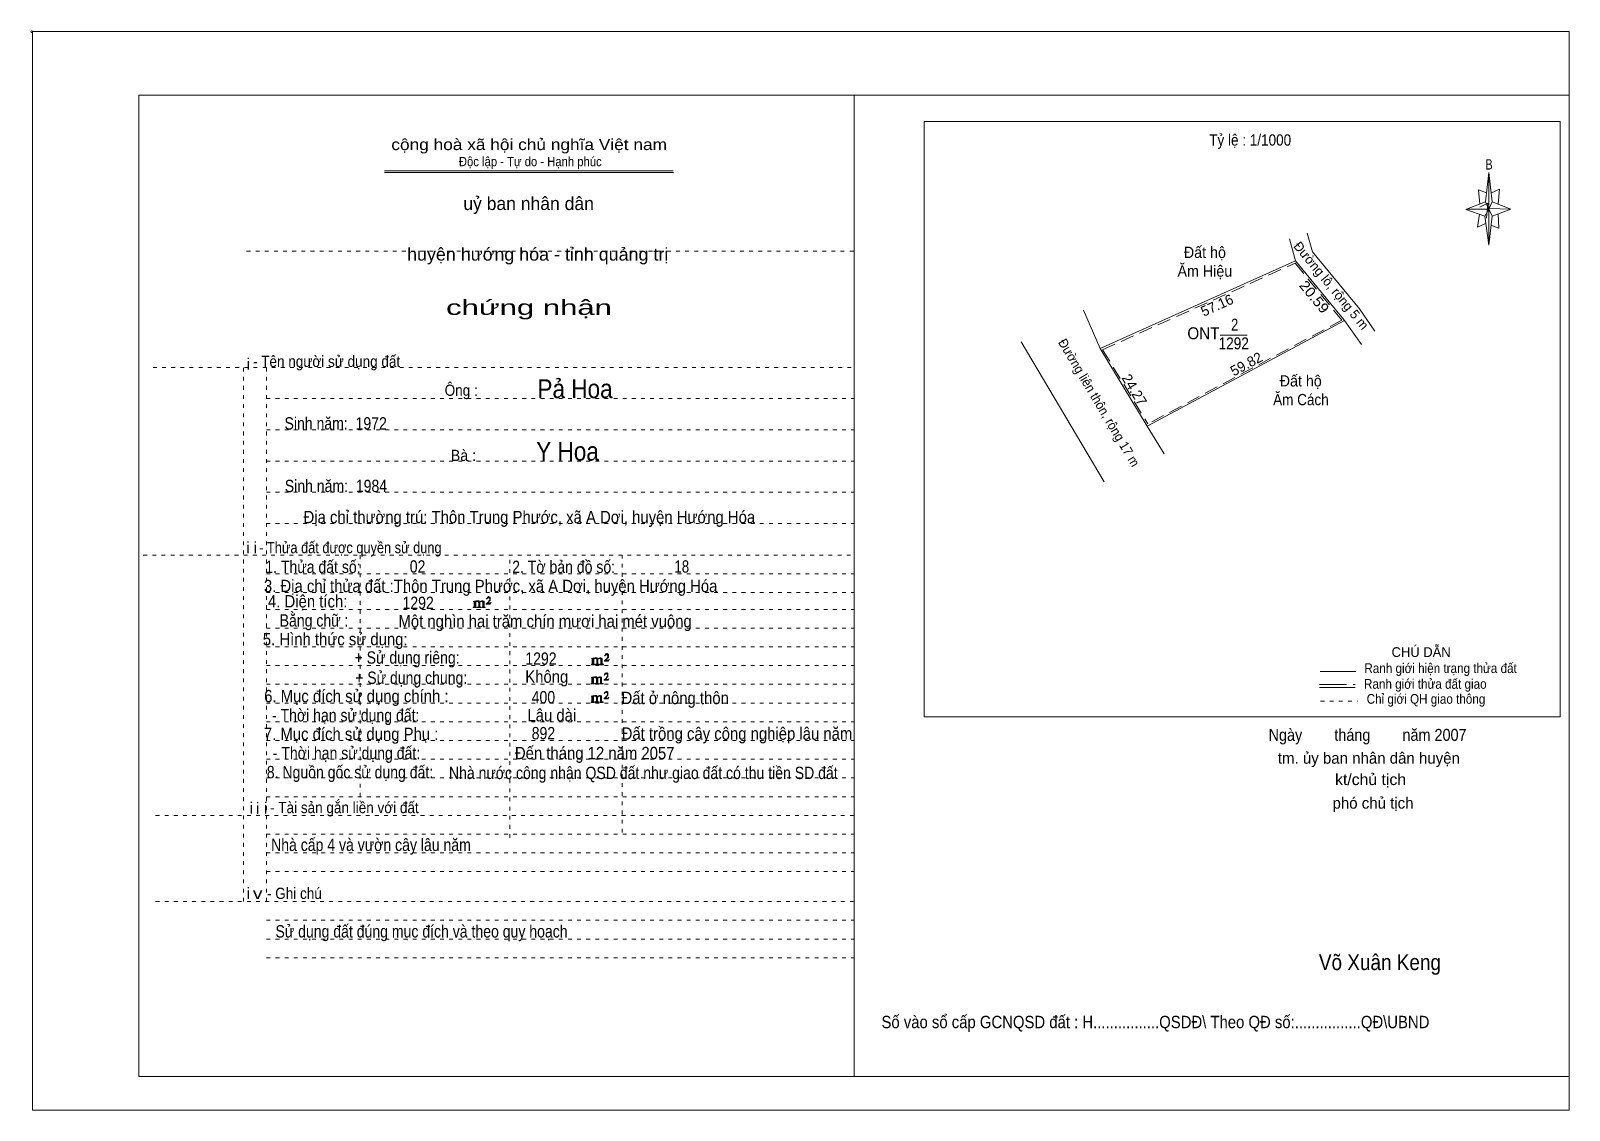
# Model space of a CAD drawing. Header units: centimetres. Extents: x -1.6 to 39.5, y -3.3 to 25.5.
import ezdxf
from ezdxf.enums import TextEntityAlignment as Align

# ---------------------------------------------------------------- set-up
doc = ezdxf.new("R2010")
doc.units = ezdxf.units.CM
doc.header["$LTSCALE"] = 0.12
for name, pattern in [('DOTTED', [1.5, 0.3, -1.2]), ('LONG_DASHED', [7.5, 6, -1.5]), ('MEDIUM_DASHED', [4.5, 3, -1.5])]:
    doc.linetypes.add(name, pattern=pattern)
for name, color, linetype, lineweight in [('1', 7, 'DOTTED', 13), ('10', 7, 'Continuous', 13), ('33', 7, 'LONG_DASHED', 13), ('4', 7, 'Continuous', 13), ('5', 7, 'Continuous', 13), ('50', 7, 'Continuous', 13)]:
    doc.layers.add(name, color=color, linetype=linetype, lineweight=lineweight)
doc.layers.add('30', color=7, linetype='Continuous')

msp = doc.modelspace()

# ---------------------------------------------------------------- hatches: boundary and pattern name
at = {"layer": '50'}
for points in [[(10.27, 10.13), (10.27, 10.12), (10.27, 10.11), (10.25, 10.11), (10.24, 10.11), (10.24, 10.1), (10.33, 10.1), (10.33, 10.11), (10.32, 10.11), (10.31, 10.11), (10.31, 10.12), (10.31, 10.13), (10.31, 10.24), (10.31, 10.25), (10.32, 10.26), (10.34, 10.26), (10.35, 10.26), (10.36, 10.26), (10.37, 10.25), (10.39, 10.22), (10.39, 10.13), (10.37, 10.12), (10.37, 10.11), (10.36, 10.11), (10.35, 10.11), (10.35, 10.1), (10.44, 10.1), (10.44, 10.11), (10.43, 10.11), (10.42, 10.11), (10.42, 10.12), (10.42, 10.13), (10.42, 10.24), (10.44, 10.26), (10.45, 10.26), (10.46, 10.26), (10.49, 10.26), (10.49, 10.25), (10.5, 10.24), (10.5, 10.22), (10.5, 10.13), (10.5, 10.12), (10.49, 10.11), (10.49, 10.11), (10.47, 10.11), (10.47, 10.1), (10.56, 10.1), (10.56, 10.11), (10.55, 10.11), (10.54, 10.11), (10.53, 10.12), (10.53, 10.13), (10.53, 10.2), (10.53, 10.25), (10.53, 10.26), (10.52, 10.27), (10.5, 10.28), (10.47, 10.28), (10.46, 10.28), (10.44, 10.27), (10.41, 10.25), (10.41, 10.26), (10.4, 10.28), (10.39, 10.28), (10.37, 10.28), (10.35, 10.28), (10.34, 10.28), (10.32, 10.26), (10.31, 10.26), (10.31, 10.25), (10.31, 10.25), (10.31, 10.26), (10.31, 10.28), (10.24, 10.26), (10.24, 10.26), (10.25, 10.26), (10.27, 10.25), (10.27, 10.24), (10.27, 10.23)], [(10.69, 10.19), (10.72, 10.24), (10.72, 10.24), (10.71, 10.22), (10.69, 10.22), (10.68, 10.22), (10.63, 10.22), (10.66, 10.26), (10.67, 10.27), (10.69, 10.28), (10.69, 10.3), (10.69, 10.32), (10.69, 10.34), (10.69, 10.35), (10.69, 10.37), (10.68, 10.38), (10.67, 10.38), (10.66, 10.39), (10.65, 10.39), (10.63, 10.38), (10.63, 10.38), (10.62, 10.37), (10.61, 10.35), (10.59, 10.33), (10.61, 10.33), (10.61, 10.35), (10.62, 10.35), (10.63, 10.36), (10.65, 10.36), (10.66, 10.36), (10.67, 10.35), (10.68, 10.35), (10.68, 10.32), (10.68, 10.3), (10.66, 10.28), (10.66, 10.26), (10.65, 10.25), (10.59, 10.2), (10.59, 10.19)], [(13.42, 8.61), (13.42, 8.6), (13.42, 8.59), (13.41, 8.59), (13.4, 8.59), (13.4, 8.57), (13.48, 8.57), (13.48, 8.59), (13.47, 8.59), (13.46, 8.59), (13.46, 8.6), (13.46, 8.61), (13.46, 8.72), (13.46, 8.73), (13.47, 8.74), (13.5, 8.74), (13.51, 8.74), (13.52, 8.74), (13.53, 8.73), (13.54, 8.69), (13.54, 8.61), (13.53, 8.6), (13.53, 8.59), (13.52, 8.59), (13.51, 8.59), (13.51, 8.57), (13.6, 8.57), (13.6, 8.59), (13.58, 8.59), (13.57, 8.59), (13.57, 8.6), (13.57, 8.61), (13.57, 8.72), (13.6, 8.74), (13.61, 8.74), (13.62, 8.74), (13.64, 8.74), (13.64, 8.73), (13.65, 8.72), (13.65, 8.69), (13.65, 8.61), (13.65, 8.6), (13.64, 8.59), (13.64, 8.59), (13.63, 8.59), (13.63, 8.57), (13.72, 8.57), (13.72, 8.59), (13.7, 8.59), (13.69, 8.59), (13.68, 8.6), (13.68, 8.61), (13.68, 8.68), (13.68, 8.73), (13.68, 8.74), (13.67, 8.75), (13.65, 8.76), (13.63, 8.76), (13.62, 8.76), (13.6, 8.75), (13.56, 8.73), (13.56, 8.74), (13.55, 8.76), (13.54, 8.76), (13.53, 8.76), (13.51, 8.76), (13.5, 8.76), (13.47, 8.74), (13.46, 8.74), (13.46, 8.73), (13.46, 8.73), (13.46, 8.74), (13.46, 8.76), (13.4, 8.74), (13.4, 8.74), (13.41, 8.74), (13.42, 8.73), (13.42, 8.72), (13.42, 8.71)], [(13.85, 8.67), (13.87, 8.72), (13.87, 8.72), (13.86, 8.69), (13.85, 8.69), (13.84, 8.69), (13.78, 8.69), (13.82, 8.74), (13.83, 8.75), (13.85, 8.76), (13.85, 8.78), (13.85, 8.79), (13.85, 8.82), (13.85, 8.83), (13.85, 8.85), (13.84, 8.86), (13.83, 8.86), (13.82, 8.87), (13.8, 8.87), (13.78, 8.86), (13.78, 8.86), (13.77, 8.85), (13.76, 8.83), (13.75, 8.81), (13.76, 8.81), (13.76, 8.83), (13.77, 8.83), (13.78, 8.84), (13.8, 8.84), (13.82, 8.84), (13.83, 8.83), (13.84, 8.83), (13.84, 8.79), (13.84, 8.78), (13.82, 8.76), (13.82, 8.74), (13.8, 8.73), (13.75, 8.68), (13.75, 8.67)], [(13.41, 8.09), (13.41, 8.08), (13.41, 8.07), (13.4, 8.07), (13.39, 8.07), (13.39, 8.06), (13.48, 8.06), (13.48, 8.07), (13.47, 8.07), (13.45, 8.07), (13.45, 8.08), (13.45, 8.09), (13.45, 8.2), (13.45, 8.21), (13.47, 8.23), (13.49, 8.23), (13.5, 8.23), (13.51, 8.23), (13.52, 8.21), (13.53, 8.18), (13.53, 8.09), (13.52, 8.08), (13.52, 8.07), (13.51, 8.07), (13.5, 8.07), (13.5, 8.06), (13.59, 8.06), (13.59, 8.07), (13.58, 8.07), (13.57, 8.07), (13.57, 8.08), (13.57, 8.09), (13.57, 8.2), (13.59, 8.23), (13.6, 8.23), (13.61, 8.23), (13.63, 8.23), (13.63, 8.21), (13.64, 8.2), (13.64, 8.18), (13.64, 8.09), (13.64, 8.08), (13.63, 8.07), (13.63, 8.07), (13.62, 8.07), (13.62, 8.06), (13.71, 8.06), (13.71, 8.07), (13.7, 8.07), (13.69, 8.07), (13.67, 8.08), (13.67, 8.09), (13.67, 8.17), (13.67, 8.21), (13.67, 8.23), (13.66, 8.24), (13.64, 8.25), (13.62, 8.25), (13.61, 8.25), (13.59, 8.24), (13.55, 8.21), (13.55, 8.23), (13.54, 8.25), (13.53, 8.25), (13.52, 8.25), (13.5, 8.25), (13.49, 8.25), (13.47, 8.23), (13.45, 8.23), (13.45, 8.21), (13.45, 8.21), (13.45, 8.23), (13.45, 8.25), (13.39, 8.23), (13.39, 8.23), (13.4, 8.23), (13.41, 8.21), (13.41, 8.2), (13.41, 8.19)], [(13.84, 8.16), (13.86, 8.2), (13.86, 8.2), (13.85, 8.18), (13.84, 8.18), (13.83, 8.18), (13.77, 8.18), (13.81, 8.23), (13.82, 8.24), (13.84, 8.25), (13.84, 8.27), (13.84, 8.28), (13.84, 8.3), (13.84, 8.31), (13.84, 8.34), (13.83, 8.35), (13.82, 8.35), (13.81, 8.36), (13.8, 8.36), (13.77, 8.35), (13.77, 8.35), (13.76, 8.34), (13.75, 8.31), (13.74, 8.29), (13.75, 8.29), (13.75, 8.31), (13.76, 8.31), (13.77, 8.33), (13.8, 8.33), (13.81, 8.33), (13.82, 8.31), (13.83, 8.31), (13.83, 8.28), (13.83, 8.27), (13.81, 8.25), (13.81, 8.23), (13.8, 8.21), (13.74, 8.17), (13.74, 8.16)], [(13.84, 7.66), (13.86, 7.71), (13.86, 7.71), (13.85, 7.68), (13.84, 7.68), (13.83, 7.68), (13.77, 7.68), (13.81, 7.73), (13.82, 7.74), (13.84, 7.75), (13.84, 7.77), (13.84, 7.78), (13.84, 7.81), (13.84, 7.82), (13.84, 7.84), (13.83, 7.85), (13.82, 7.85), (13.81, 7.86), (13.79, 7.86), (13.77, 7.85), (13.77, 7.85), (13.76, 7.84), (13.75, 7.82), (13.74, 7.8), (13.75, 7.8), (13.75, 7.82), (13.76, 7.82), (13.77, 7.83), (13.79, 7.83), (13.81, 7.83), (13.82, 7.82), (13.83, 7.82), (13.83, 7.78), (13.83, 7.77), (13.81, 7.75), (13.81, 7.73), (13.79, 7.72), (13.74, 7.67), (13.74, 7.66)], [(13.41, 7.6), (13.41, 7.59), (13.41, 7.58), (13.4, 7.58), (13.39, 7.58), (13.39, 7.56), (13.47, 7.56), (13.47, 7.58), (13.46, 7.58), (13.45, 7.58), (13.45, 7.59), (13.45, 7.6), (13.45, 7.71), (13.45, 7.72), (13.46, 7.73), (13.49, 7.73), (13.5, 7.73), (13.51, 7.73), (13.52, 7.72), (13.53, 7.68), (13.53, 7.6), (13.52, 7.59), (13.52, 7.58), (13.51, 7.58), (13.5, 7.58), (13.5, 7.56), (13.59, 7.56), (13.59, 7.58), (13.57, 7.58), (13.56, 7.58), (13.56, 7.59), (13.56, 7.6), (13.56, 7.71), (13.59, 7.73), (13.6, 7.73), (13.61, 7.73), (13.63, 7.73), (13.63, 7.72), (13.64, 7.71), (13.64, 7.68), (13.64, 7.6), (13.64, 7.59), (13.63, 7.58), (13.63, 7.58), (13.62, 7.58), (13.62, 7.56), (13.71, 7.56), (13.71, 7.58), (13.69, 7.58), (13.68, 7.58), (13.67, 7.59), (13.67, 7.6), (13.67, 7.67), (13.67, 7.72), (13.67, 7.73), (13.66, 7.74), (13.64, 7.75), (13.62, 7.75), (13.61, 7.75), (13.59, 7.74), (13.55, 7.72), (13.55, 7.73), (13.54, 7.75), (13.53, 7.75), (13.52, 7.75), (13.5, 7.75), (13.49, 7.75), (13.46, 7.73), (13.45, 7.73), (13.45, 7.72), (13.45, 7.72), (13.45, 7.73), (13.45, 7.75), (13.39, 7.73), (13.39, 7.73), (13.4, 7.73), (13.41, 7.72), (13.41, 7.71), (13.41, 7.7)]]:
    msp.add_hatch(color=256, dxfattribs=at).paths.add_polyline_path(points)

# ---------------------------------------------------------------- linework, layer by layer
at = {"layer": '1', "linetype": 'Continuous'}
for p, q in [((1.31, -2.42), (1.31, 23.78)), ((1.31, 23.78), (39.51, 23.78)), ((20.41, -2.42), (20.41, 23.78)), ((39.51, -2.42), (39.51, 23.78)), ((7.87, 21.76), (15.58, 21.76)), ((7.87, 21.71), (15.59, 21.71)), ((37.26, 20.55), (36.75, 20.72)), ((1.31, -2.42), (39.51, -2.42))]:
    msp.add_line(p, q, dxfattribs=at)
at = {"layer": '1'}
for p, q in [((4.19, 19.61), (20.41, 19.61)), ((1.69, 16.51), (20.41, 16.51)), ((4.11, 2.25), (4.11, 16.51)), ((4.72, 2.25), (4.72, 16.51)), ((4.72, 15.68), (20.41, 15.68)), ((4.72, 14.84), (20.41, 14.84)), ((4.72, 14.01), (20.41, 14.01)), ((4.72, 13.18), (20.41, 13.18)), ((4.72, 12.34), (20.41, 12.34)), ((1.43, 11.5), (20.41, 11.5)), ((7.22, 5.05), (7.22, 11.5)), ((11.22, 3.95), (11.22, 11.5)), ((14.22, 4.09), (14.22, 11.5)), ((4.72, 11), (20.41, 11)), ((4.72, 10.5), (20.41, 10.5)), ((4.72, 10.05), (20.41, 10.05)), ((4.72, 9.55), (20.41, 9.55)), ((4.72, 9.05), (20.41, 9.05)), ((4.72, 8.55), (20.41, 8.55)), ((4.72, 8.05), (20.41, 8.05)), ((4.72, 7.55), (20.41, 7.55)), ((4.72, 7.05), (20.41, 7.05)), ((4.72, 6.55), (20.41, 6.55)), ((4.72, 6.05), (20.41, 6.05)), ((4.72, 5.55), (20.41, 5.55)), ((4.72, 5.05), (20.41, 5.05)), ((1.76, 4.55), (20.41, 4.55)), ((4.72, 4.05), (20.41, 4.05)), ((4.72, 3.55), (20.41, 3.55)), ((4.72, 3.05), (20.41, 3.05)), ((1.76, 2.25), (20.41, 2.25)), ((4.72, 1.75), (20.41, 1.75)), ((4.72, 1.25), (20.41, 1.25)), ((4.72, 0.75), (20.41, 0.75))]:
    msp.add_line(p, q, dxfattribs=at)
at = {"layer": '1', "linetype": 'Continuous'}
msp.add_lwpolyline([(-1.53, -3.32), (39.51, -3.32), (39.51, 25.48), (-1.53, 25.48)], close=True, dxfattribs=at)
msp.add_lwpolyline([(37.27, 20.35), (37.06, 20.25), (37.11, 20.6)], dxfattribs=at)
at = {"layer": '10'}
for p, q in [((33.51, 17.76), (28.24, 14.94)), ((27.09, 13.45), (24.87, 17.19)), ((26.98, 17.01), (28.24, 14.94)), ((28.24, 14.94), (28.69, 14.2))]:
    msp.add_line(p, q, dxfattribs=at)
at = {"layer": '10', "linetype": 'MEDIUM_DASHED'}
msp.add_line((27.05, 16.98), (28.26, 15), dxfattribs=at)
at = {"layer": '10'}
for points in [[(32.04, 19.94), (32.2, 19.35), (33.51, 17.76), (33.96, 17.12)], [(34.32, 17.48), (33.91, 18.07), (32.65, 19.59), (32.51, 20.09)], [(26.54, 18.04), (26.98, 17.01), (32.2, 19.35)]]:
    msp.add_lwpolyline(points, dxfattribs=at)
at = {"layer": '10', "linetype": 'MEDIUM_DASHED'}
msp.add_lwpolyline([(27.05, 16.98), (32.19, 19.29), (33.44, 17.77), (28.26, 15)], dxfattribs=at)
at = {"layer": '33'}
msp.add_line((30.19, 17.37), (30.98, 17.37), dxfattribs=at)
at = {"layer": '4'}
for p, q in [((32.86, 8.39), (33.81, 8.39)), ((32.84, 7.96), (33.79, 7.96))]:
    msp.add_line(p, q, dxfattribs=at)
at = {"layer": '4', "linetype": 'LONG_DASHED'}
msp.add_line((32.84, 8.04), (33.79, 8.04), dxfattribs=at)
at = {"layer": '4', "linetype": 'DOTTED'}
msp.add_line((32.87, 7.6), (33.86, 7.6), dxfattribs=at)
at = {"layer": '4'}
msp.add_lwpolyline([(22.28, 23.07), (39.27, 23.07), (39.27, 7.18), (22.28, 7.18)], close=True, dxfattribs=at)
msp.add_circle((-1.55, 25.47), 0.025, dxfattribs=at)
at = {"layer": '5'}
for p, q in [((37.27, 20.93), (37.36, 21.71)), ((37.45, 20.55), (37.36, 19.77)), ((37.45, 20.93), (37.95, 20.73)), ((37.61, 20.61), (37.63, 20.23)), ((37.63, 20.23), (37.42, 20.31))]:
    msp.add_line(p, q, dxfattribs=at)
for points in [[(37.36, 21.71), (37.45, 20.93), (37.36, 20.73)], [(37.36, 20.73), (36.77, 20.73), (37.27, 20.93), (37.45, 20.55), (37.95, 20.73), (37.36, 20.75)], [(37.36, 20.73), (37.36, 19.77), (37.26, 20.55)]]:
    msp.add_lwpolyline(points, close=True, dxfattribs=at)
for points in [[(37.3, 21.17), (37.09, 21.25), (37.12, 20.87)], [(37.43, 21.17), (37.65, 21.27), (37.61, 20.87)], [(37.36, 20.73), (37.27, 20.93), (36.77, 20.73)], [(37.12, 20.79), (37.34, 20.89), (37.3, 20.49)], [(37.36, 20.73), (37.45, 20.55), (37.95, 20.73)]]:
    msp.add_lwpolyline(points, dxfattribs=at)
at = {"layer": '50'}
for points in [[(10.27, 10.13), (10.27, 10.12), (10.27, 10.11), (10.25, 10.11), (10.24, 10.11), (10.24, 10.1), (10.33, 10.1), (10.33, 10.11), (10.32, 10.11), (10.31, 10.11), (10.31, 10.12), (10.31, 10.13), (10.31, 10.24), (10.31, 10.25), (10.32, 10.26), (10.34, 10.26), (10.35, 10.26), (10.36, 10.26), (10.37, 10.25), (10.39, 10.22), (10.39, 10.13), (10.37, 10.12), (10.37, 10.11), (10.36, 10.11), (10.35, 10.11), (10.35, 10.1), (10.44, 10.1), (10.44, 10.11), (10.43, 10.11), (10.42, 10.11), (10.42, 10.12), (10.42, 10.13), (10.42, 10.24), (10.44, 10.26), (10.45, 10.26), (10.46, 10.26), (10.49, 10.26), (10.49, 10.25), (10.5, 10.24), (10.5, 10.22), (10.5, 10.13), (10.5, 10.12), (10.49, 10.11), (10.49, 10.11), (10.47, 10.11), (10.47, 10.1), (10.56, 10.1), (10.56, 10.11), (10.55, 10.11), (10.54, 10.11), (10.53, 10.12), (10.53, 10.13), (10.53, 10.2), (10.53, 10.25), (10.53, 10.26), (10.52, 10.27), (10.5, 10.28), (10.47, 10.28), (10.46, 10.28), (10.44, 10.27), (10.41, 10.25), (10.41, 10.26), (10.4, 10.28), (10.39, 10.28), (10.37, 10.28), (10.35, 10.28), (10.34, 10.28), (10.32, 10.26), (10.31, 10.26), (10.31, 10.25), (10.31, 10.25), (10.31, 10.26), (10.31, 10.28), (10.24, 10.26), (10.24, 10.26), (10.25, 10.26), (10.27, 10.25), (10.27, 10.24), (10.27, 10.23)], [(10.69, 10.19), (10.72, 10.24), (10.72, 10.24), (10.71, 10.22), (10.69, 10.22), (10.68, 10.22), (10.63, 10.22), (10.66, 10.26), (10.67, 10.27), (10.69, 10.28), (10.69, 10.3), (10.69, 10.32), (10.69, 10.34), (10.69, 10.35), (10.69, 10.37), (10.68, 10.38), (10.67, 10.38), (10.66, 10.39), (10.65, 10.39), (10.63, 10.38), (10.63, 10.38), (10.62, 10.37), (10.61, 10.35), (10.59, 10.33), (10.61, 10.33), (10.61, 10.35), (10.62, 10.35), (10.63, 10.36), (10.65, 10.36), (10.66, 10.36), (10.67, 10.35), (10.68, 10.35), (10.68, 10.32), (10.68, 10.3), (10.66, 10.28), (10.66, 10.26), (10.65, 10.25), (10.59, 10.2), (10.59, 10.19)], [(13.42, 8.61), (13.42, 8.6), (13.42, 8.59), (13.41, 8.59), (13.4, 8.59), (13.4, 8.57), (13.48, 8.57), (13.48, 8.59), (13.47, 8.59), (13.46, 8.59), (13.46, 8.6), (13.46, 8.61), (13.46, 8.72), (13.46, 8.73), (13.47, 8.74), (13.5, 8.74), (13.51, 8.74), (13.52, 8.74), (13.53, 8.73), (13.54, 8.69), (13.54, 8.61), (13.53, 8.6), (13.53, 8.59), (13.52, 8.59), (13.51, 8.59), (13.51, 8.57), (13.6, 8.57), (13.6, 8.59), (13.58, 8.59), (13.57, 8.59), (13.57, 8.6), (13.57, 8.61), (13.57, 8.72), (13.6, 8.74), (13.61, 8.74), (13.62, 8.74), (13.64, 8.74), (13.64, 8.73), (13.65, 8.72), (13.65, 8.69), (13.65, 8.61), (13.65, 8.6), (13.64, 8.59), (13.64, 8.59), (13.63, 8.59), (13.63, 8.57), (13.72, 8.57), (13.72, 8.59), (13.7, 8.59), (13.69, 8.59), (13.68, 8.6), (13.68, 8.61), (13.68, 8.68), (13.68, 8.73), (13.68, 8.74), (13.67, 8.75), (13.65, 8.76), (13.63, 8.76), (13.62, 8.76), (13.6, 8.75), (13.56, 8.73), (13.56, 8.74), (13.55, 8.76), (13.54, 8.76), (13.53, 8.76), (13.51, 8.76), (13.5, 8.76), (13.47, 8.74), (13.46, 8.74), (13.46, 8.73), (13.46, 8.73), (13.46, 8.74), (13.46, 8.76), (13.4, 8.74), (13.4, 8.74), (13.41, 8.74), (13.42, 8.73), (13.42, 8.72), (13.42, 8.71)], [(13.85, 8.67), (13.87, 8.72), (13.87, 8.72), (13.86, 8.69), (13.85, 8.69), (13.84, 8.69), (13.78, 8.69), (13.82, 8.74), (13.83, 8.75), (13.85, 8.76), (13.85, 8.78), (13.85, 8.79), (13.85, 8.82), (13.85, 8.83), (13.85, 8.85), (13.84, 8.86), (13.83, 8.86), (13.82, 8.87), (13.8, 8.87), (13.78, 8.86), (13.78, 8.86), (13.77, 8.85), (13.76, 8.83), (13.75, 8.81), (13.76, 8.81), (13.76, 8.83), (13.77, 8.83), (13.78, 8.84), (13.8, 8.84), (13.82, 8.84), (13.83, 8.83), (13.84, 8.83), (13.84, 8.79), (13.84, 8.78), (13.82, 8.76), (13.82, 8.74), (13.8, 8.73), (13.75, 8.68), (13.75, 8.67)], [(13.41, 8.09), (13.41, 8.08), (13.41, 8.07), (13.4, 8.07), (13.39, 8.07), (13.39, 8.06), (13.48, 8.06), (13.48, 8.07), (13.47, 8.07), (13.45, 8.07), (13.45, 8.08), (13.45, 8.09), (13.45, 8.2), (13.45, 8.21), (13.47, 8.23), (13.49, 8.23), (13.5, 8.23), (13.51, 8.23), (13.52, 8.21), (13.53, 8.18), (13.53, 8.09), (13.52, 8.08), (13.52, 8.07), (13.51, 8.07), (13.5, 8.07), (13.5, 8.06), (13.59, 8.06), (13.59, 8.07), (13.58, 8.07), (13.57, 8.07), (13.57, 8.08), (13.57, 8.09), (13.57, 8.2), (13.59, 8.23), (13.6, 8.23), (13.61, 8.23), (13.63, 8.23), (13.63, 8.21), (13.64, 8.2), (13.64, 8.18), (13.64, 8.09), (13.64, 8.08), (13.63, 8.07), (13.63, 8.07), (13.62, 8.07), (13.62, 8.06), (13.71, 8.06), (13.71, 8.07), (13.7, 8.07), (13.69, 8.07), (13.67, 8.08), (13.67, 8.09), (13.67, 8.17), (13.67, 8.21), (13.67, 8.23), (13.66, 8.24), (13.64, 8.25), (13.62, 8.25), (13.61, 8.25), (13.59, 8.24), (13.55, 8.21), (13.55, 8.23), (13.54, 8.25), (13.53, 8.25), (13.52, 8.25), (13.5, 8.25), (13.49, 8.25), (13.47, 8.23), (13.45, 8.23), (13.45, 8.21), (13.45, 8.21), (13.45, 8.23), (13.45, 8.25), (13.39, 8.23), (13.39, 8.23), (13.4, 8.23), (13.41, 8.21), (13.41, 8.2), (13.41, 8.19)], [(13.84, 8.16), (13.86, 8.2), (13.86, 8.2), (13.85, 8.18), (13.84, 8.18), (13.83, 8.18), (13.77, 8.18), (13.81, 8.23), (13.82, 8.24), (13.84, 8.25), (13.84, 8.27), (13.84, 8.28), (13.84, 8.3), (13.84, 8.31), (13.84, 8.34), (13.83, 8.35), (13.82, 8.35), (13.81, 8.36), (13.8, 8.36), (13.77, 8.35), (13.77, 8.35), (13.76, 8.34), (13.75, 8.31), (13.74, 8.29), (13.75, 8.29), (13.75, 8.31), (13.76, 8.31), (13.77, 8.33), (13.8, 8.33), (13.81, 8.33), (13.82, 8.31), (13.83, 8.31), (13.83, 8.28), (13.83, 8.27), (13.81, 8.25), (13.81, 8.23), (13.8, 8.21), (13.74, 8.17), (13.74, 8.16)], [(13.84, 7.66), (13.86, 7.71), (13.86, 7.71), (13.85, 7.68), (13.84, 7.68), (13.83, 7.68), (13.77, 7.68), (13.81, 7.73), (13.82, 7.74), (13.84, 7.75), (13.84, 7.77), (13.84, 7.78), (13.84, 7.81), (13.84, 7.82), (13.84, 7.84), (13.83, 7.85), (13.82, 7.85), (13.81, 7.86), (13.79, 7.86), (13.77, 7.85), (13.77, 7.85), (13.76, 7.84), (13.75, 7.82), (13.74, 7.8), (13.75, 7.8), (13.75, 7.82), (13.76, 7.82), (13.77, 7.83), (13.79, 7.83), (13.81, 7.83), (13.82, 7.82), (13.83, 7.82), (13.83, 7.78), (13.83, 7.77), (13.81, 7.75), (13.81, 7.73), (13.79, 7.72), (13.74, 7.67), (13.74, 7.66)], [(13.41, 7.6), (13.41, 7.59), (13.41, 7.58), (13.4, 7.58), (13.39, 7.58), (13.39, 7.56), (13.47, 7.56), (13.47, 7.58), (13.46, 7.58), (13.45, 7.58), (13.45, 7.59), (13.45, 7.6), (13.45, 7.71), (13.45, 7.72), (13.46, 7.73), (13.49, 7.73), (13.5, 7.73), (13.51, 7.73), (13.52, 7.72), (13.53, 7.68), (13.53, 7.6), (13.52, 7.59), (13.52, 7.58), (13.51, 7.58), (13.5, 7.58), (13.5, 7.56), (13.59, 7.56), (13.59, 7.58), (13.57, 7.58), (13.56, 7.58), (13.56, 7.59), (13.56, 7.6), (13.56, 7.71), (13.59, 7.73), (13.6, 7.73), (13.61, 7.73), (13.63, 7.73), (13.63, 7.72), (13.64, 7.71), (13.64, 7.68), (13.64, 7.6), (13.64, 7.59), (13.63, 7.58), (13.63, 7.58), (13.62, 7.58), (13.62, 7.56), (13.71, 7.56), (13.71, 7.58), (13.69, 7.58), (13.68, 7.58), (13.67, 7.59), (13.67, 7.6), (13.67, 7.67), (13.67, 7.72), (13.67, 7.73), (13.66, 7.74), (13.64, 7.75), (13.62, 7.75), (13.61, 7.75), (13.59, 7.74), (13.55, 7.72), (13.55, 7.73), (13.54, 7.75), (13.53, 7.75), (13.52, 7.75), (13.5, 7.75), (13.49, 7.75), (13.46, 7.73), (13.45, 7.73), (13.45, 7.72), (13.45, 7.72), (13.45, 7.73), (13.45, 7.75), (13.39, 7.73), (13.39, 7.73), (13.4, 7.73), (13.41, 7.72), (13.41, 7.71), (13.41, 7.7)]]:
    msp.add_lwpolyline(points, close=True, dxfattribs=at)

# ---------------------------------------------------------------- texts
at = {"layer": '1'}
for s, height, width, p in [('cộng hoà xã hội chủ nghĩa Việt nam', 0.3, 1.15, (11.735, 22.31)), ('Độc lập - Tự do - Hạnh phúc', 0.25, 0.9, (11.765, 21.88)), ('chứng nhận', 0.4, 1.55, (11.73, 17.91)), ('- Tên người sử dụng đất', 0.3, 0.9, (6.325, 16.52)), ('- Thửa đất được quyền sử dụng', 0.3, 0.85, (6.96, 11.55)), ('- Tài sản gắn liền với đất ', 0.3, 0.9, (6.85, 4.61)), ('v', 0.3, 1.3, (4.485, 2.32)), ('- Ghi chú', 0.3, 0.9, (5.465, 2.32))]:
    msp.add_text(s, height=height, dxfattribs=dict(at, width=width)).set_placement(p, align=Align.CENTER)
for s, height, p in [('uỷ ban nhân dân', 0.35, (11.72, 20.71)), ('i', 0.3, (4.235, 16.45)), ('i', 0.3, (4.225, 11.55)), ('i', 0.3, (4.425, 11.55)), ('i', 0.3, (4.315, 4.6)), ('i', 0.3, (4.485, 4.59)), ('i', 0.3, (4.695, 4.6)), ('i', 0.3, (4.235, 2.32))]:
    msp.add_text(s, height=height, dxfattribs=at).set_placement(p, align=Align.CENTER)
at = {"layer": '10'}
for s, height, width, p in [('Tỷ lệ : 1/1000', 0.3, 0.9, (30.99, 22.43)), ('Đất hộ', 0.3, 0.95, (29.78, 19.43)), ('Ăm Hiệu', 0.3, 0.95, (29.78, 18.93)), ('Pả Hoa', 0.5, 0.9, (12.96, 15.69)), ('Đất hộ', 0.3, 0.95, (32.34, 16)), ('Ăm Cách', 0.3, 0.9, (32.345, 15.5)), ('Y Hoa', 0.5, 0.9, (12.76, 14.02)), ('Võ Xuân Keng', 0.42, 0.9, (34.455, 0.42))]:
    msp.add_text(s, height=height, dxfattribs=dict(at, width=width)).set_placement(p, align=Align.CENTER)
msp.add_text('Đường lô, rộng 5 m', height=0.25, rotation=309.485, dxfattribs=at).set_placement((33.058, 18.614), align=Align.CENTER)
at = {"layer": '10', "width": 0.95}
msp.add_text('Đường liên thôn, rộng 17 m', height=0.25, rotation=300.693, dxfattribs=at).set_placement((26.845, 15.504), align=Align.CENTER)
at = {"layer": '30', "width": 1.1}
msp.add_text('20.59', height=0.27, rotation=309.542, dxfattribs=at).set_placement((32.597, 18.306), align=Align.CENTER)
at = {"layer": '30'}
for s, height, rotation, p in [('57.16', 0.2699, 24.157, (30.16, 18.044)), ('59.82', 0.27, 28.214, (30.951, 16.481)), ('24.27', 0.27, 301.142, (27.782, 15.84))]:
    msp.add_text(s, height=height, rotation=rotation, dxfattribs=at).set_placement(p, align=Align.CENTER)
at = {"layer": '33'}
for s, width, p in [('2', 0.8, (30.575, 17.49)), ('1292', 0.85, (30.55, 16.99))]:
    msp.add_text(s, height=0.32, dxfattribs=dict(at, width=width)).set_placement(p, align=Align.CENTER)
at = {"layer": '33', "width": 0.95}
msp.add_text('ONT', height=0.32, dxfattribs=at).set_placement((30.17, 17.26), align=Align.RIGHT)
at = {"layer": '4'}
msp.add_text('CHÚ DẪN', height=0.2591, dxfattribs=at).set_placement((35.555, 8.78), align=Align.CENTER)
at = {"layer": '4', "width": 0.9}
for s, p in [('Ranh giới hiện trạng thửa đất', (36.075, 8.35)), ('Ranh giới thửa đất giao ', (35.71, 7.93)), ('Chỉ giới QH giao thông', (35.685, 7.53))]:
    msp.add_text(s, height=0.2591, dxfattribs=at).set_placement(p, align=Align.CENTER)
at = {"layer": '5', "width": 0.75}
msp.add_text('B', height=0.276, dxfattribs=at).set_placement((37.37, 21.79), align=Align.CENTER)
at = {"layer": '50'}
for s, height, width, p in [('  huyện hướng hóa - tỉnh quảng trị', 0.34, 1.05, (11.83, 19.36)), ('Ông :', 0.3, 0.9, (9.92, 15.75)), ('Sinh năm:  1972 ', 0.33, 0.85, (6.62, 14.85)), ('Bà :', 0.3, 0.95, (9.98, 14.01)), ('Sinh năm:  1984', 0.33, 0.85, (6.575, 13.18)), ('Địa chỉ thường trú: Thôn Trung Phước, xã A Dơi, huyện Hướng Hóa', 0.33, 0.9, (11.74, 12.35)), ('1. Thửa đất số:  ', 0.33, 0.85, (6.065, 11.02)), ('02', 0.33, 0.85, (8.755, 11.03)), ('2. Tờ bản đồ số:  ', 0.33, 0.85, (12.76, 11.02)), ('18', 0.33, 0.8, (15.81, 11.03)), ('3. Địa chỉ thửa đất : ', 0.33, 0.9, (6.44, 10.51)), ('Thôn Trung Phước, xã A Dơi, huyện Hướng Hóa', 0.33, 0.9, (12.44, 10.51)), ('4. Diện tích: ', 0.33, 0.9, (5.875, 10.1)), ('1292', 0.33, 0.85, (8.77, 10.06)), ('Bằng chữ :', 0.33, 0.85, (5.99, 9.59)), ('Một nghìn hai trăm chín mươi hai mét vuông', 0.33, 0.9, (12.16, 9.57)), ('5. Hình thức sử dụng:', 0.33, 0.9, (6.555, 9.09)), ('+ Sử dụng riêng:', 0.33, 0.85, (8.475, 8.6)), ('1292', 0.33, 0.85, (12.05, 8.57)), ('+ Sử dụng chung:', 0.33, 0.85, (8.585, 8.06)), ('Không', 0.33, 0.9, (12.205, 8.09)), ('6. Mục đích sử dụng chính :', 0.33, 0.9, (7.12, 7.57)), ('400', 0.33, 0.85, (12.115, 7.54)), ('Đất ở nông thôn', 0.33, 0.9, (15.635, 7.52)), ('- Thời hạn sử dụng đất:', 0.33, 0.85, (6.835, 7.06)), ('Lâu dài', 0.33, 0.9, (12.34, 7.06)), ('7. Mục đích sử dụng Phụ :', 0.33, 0.9, (6.98, 6.56)), ('892', 0.33, 0.85, (12.115, 6.58)), ('Đất trồng cây công nghiệp lâu năm', 0.33, 0.9, (17.285, 6.57)), ('Ngày        tháng        năm 2007', 0.32, 0.9, (34.125, 6.54)), ('- Thời hạn sử dụng đất:', 0.33, 0.85, (6.855, 6.05)), ('Đến tháng 12 năm 2057', 0.33, 0.9, (13.485, 6.05)), ('8. Nguồn gốc sử dụng đất:', 0.33, 0.85, (6.95, 5.54)), ('Nhà nước công nhận QSD đất như giao đất có thu tiền SD đất ', 0.33, 0.85, (14.835, 5.52)), ('kt/chủ tịch', 0.3, 1.05, (34.205, 5.36)), ('Nhà cấp 4 và vườn cây lâu năm', 0.33, 0.85, (7.51, 3.6)), ('Sử dụng đất đúng mục đích và theo quy hoạch', 0.33, 0.85, (8.86, 1.29)), ('Số vào sổ cấp GCNQSD đất : H................QSDĐ\\ Theo QĐ số:................QĐ\\UBND', 0.33, 0.9, (28.46, -1.13))]:
    msp.add_text(s, height=height, dxfattribs=dict(at, width=width)).set_placement(p, align=Align.CENTER)
for s, p in [('tm. ủy ban nhân dân huyện ', (34.215, 5.93)), ('phó chủ tịch', (34.27, 4.73))]:
    msp.add_text(s, height=0.3, dxfattribs=at).set_placement(p, align=Align.CENTER)

doc.saveas('drawing.dxf')
